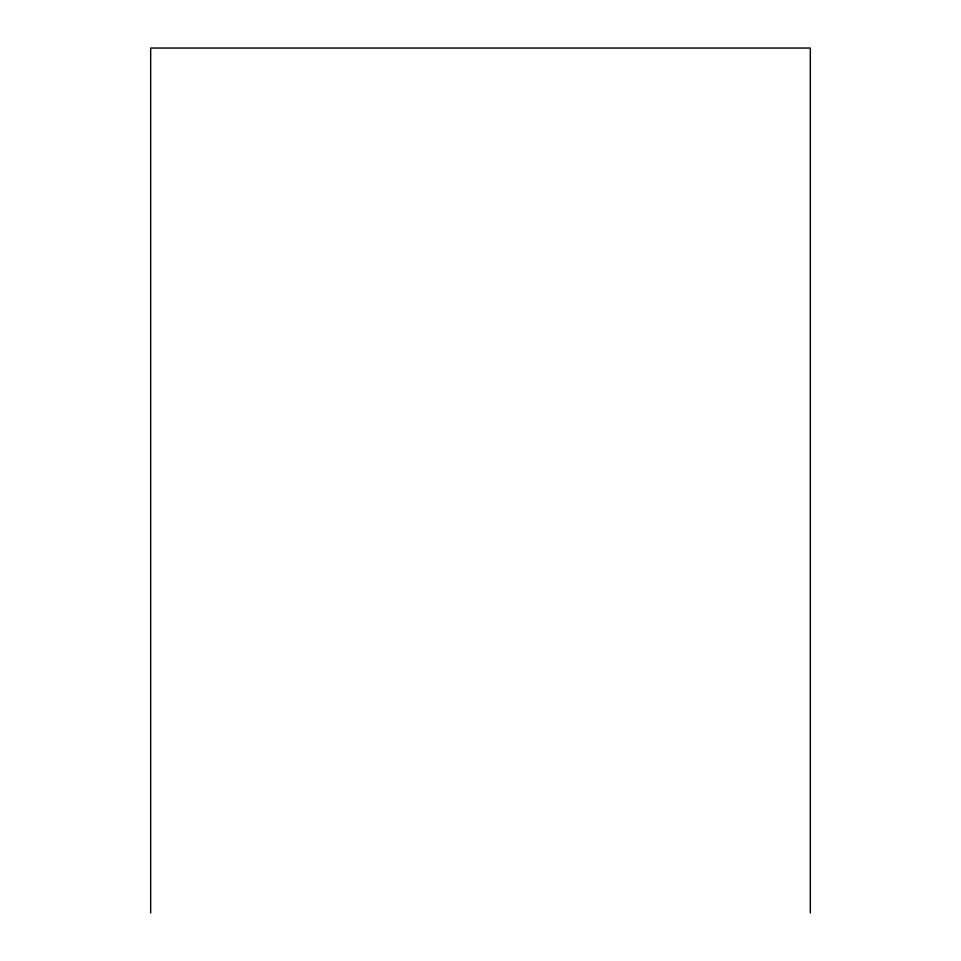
<?xml version="1.0" encoding="UTF-8"?>
<svg xmlns="http://www.w3.org/2000/svg" width="961" height="961" viewBox="0 0 961 961"><rect width="100%" height="100%" fill="white"/><g stroke="black" fill="none" stroke-linecap="round" stroke-linejoin="round"><path stroke-width="1.44" d="M810.327 912.95L810.327 48.05L150.673 48.05L150.673 912.95"/></g></svg>
